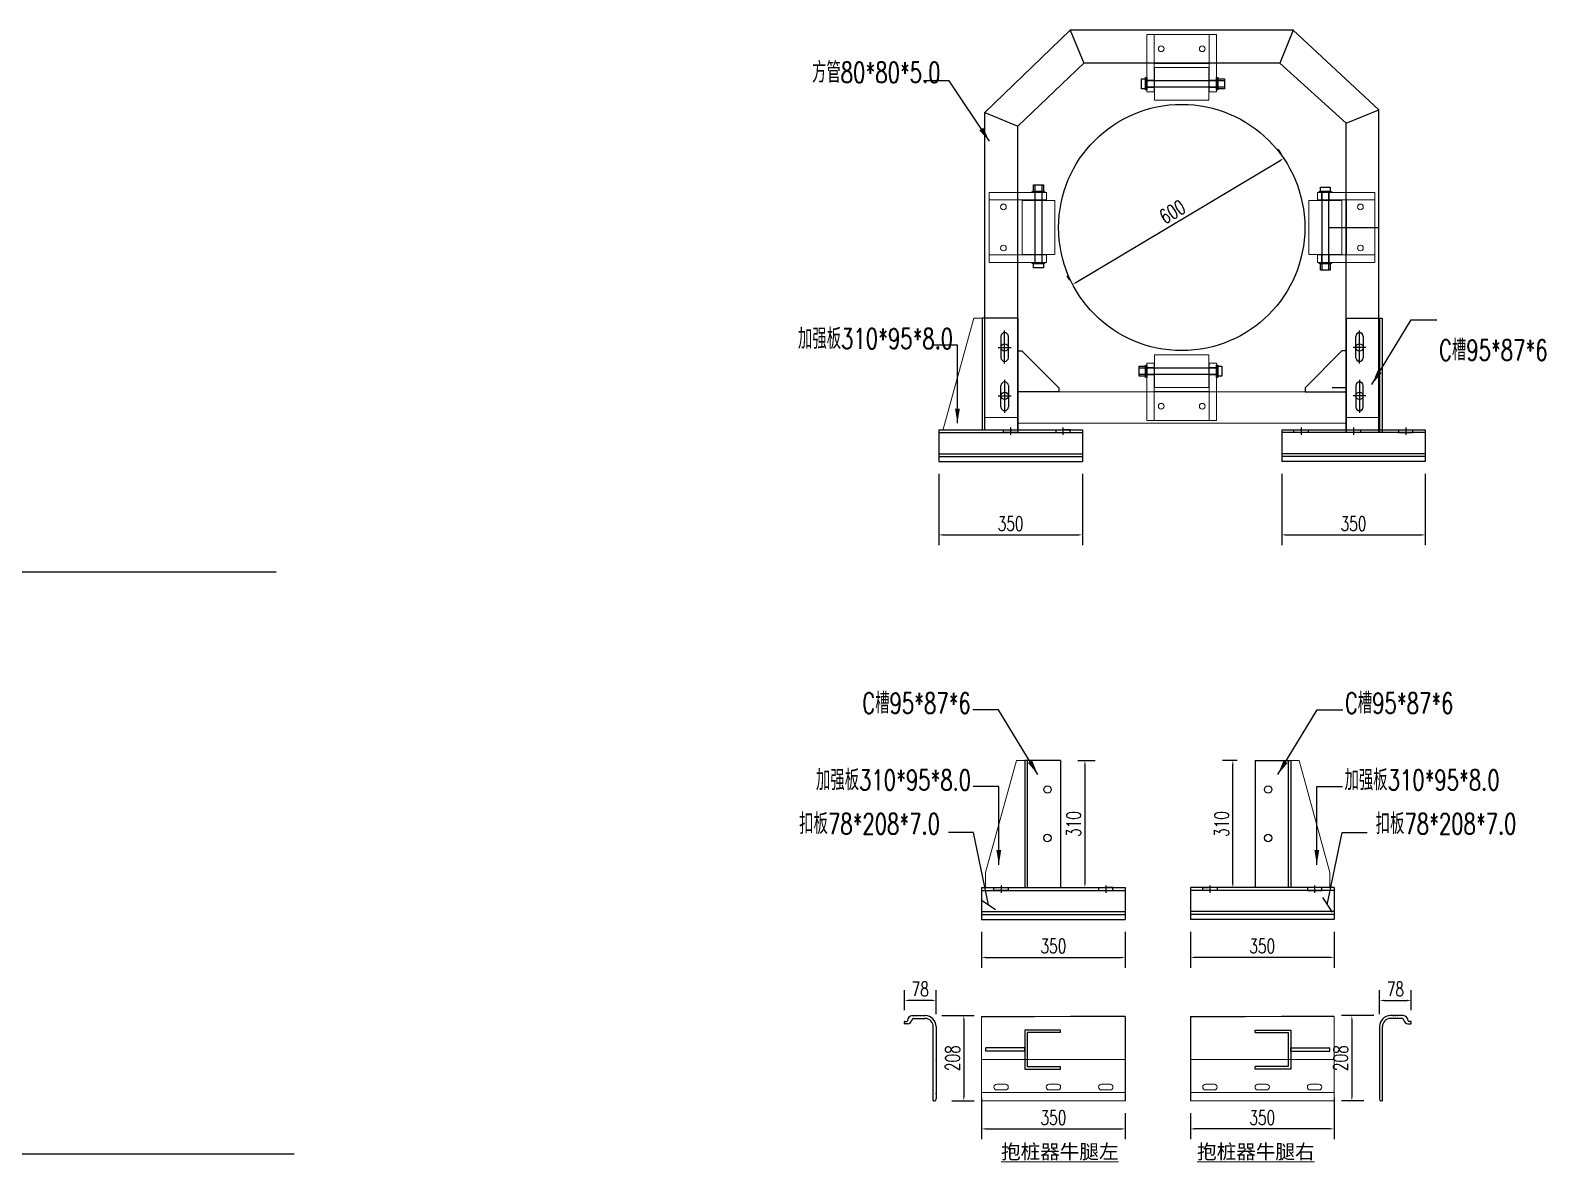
# Model space of a CAD drawing. Header units: millimetres. Extents: x -1612139 to -1300424, y 1145038 to 1536160.
# Drawn here: x -1479549 to -1475856, y 1194884 to 1197641 of the extents above; entities that cross this region are included whole.
import ezdxf

# ---------------------------------------------------------------- set-up
doc = ezdxf.new("R2010")
doc.units = ezdxf.units.MM
doc.header["$LTSCALE"] = 1000
for name, pattern in [('( Border )', [21, 6, -3, 6, -3, 0, -3]), ('CENTER2', [28.575, 19.05, -3.175, 3.175, -3.175]), ('DASHED', [0.75, 0.5, -0.25]), ('DASHED2', [9.525, 6.35, -3.175])]:
    doc.linetypes.add(name, pattern=pattern)
doc.layers.get('0').update_dxf_attribs({"linetype": 'CONTINUOUS'})
doc.layers.get('DEFPOINTS').update_dxf_attribs({"linetype": 'CONTINUOUS'})
doc.layers.add('Block', color=1, linetype='CONTINUOUS', lineweight=50)
doc.layers.add('铝主梁170x129x4', color=210, linetype='CONTINUOUS', lineweight=25)
for name, color, linetype in [('DIM_LEAD', 3, 'CONTINUOUS'), ('PUB_DIM', 3, 'CONTINUOUS'), ('W-WOOD_FLOOR木地板', 30, 'CONTINUOUS'), ('图层4', 4, 'CONTINUOUS'), ('图层5', 6, 'CONTINUOUS'), ('尺寸', 6, 'CONTINUOUS'), ('滚轮', 5, 'CONTINUOUS'), ('码头标注', 3, 'CONTINUOUS'), ('粗实线', 3, 'CONTINUOUS'), ('结构', 1, 'CONTINUOUS')]:
    doc.layers.add(name, color=color, linetype=linetype)
doc.styles.add('AIRAL', font='arial.ttf')
doc.styles.add('M', font='arial.ttf')
doc.styles.get("Standard").update_dxf_attribs({"font": 'simplex.shx', "width": 0.7, "bigfont": 'hztxt.shx'})
doc.styles.add('STANDARD_T3', font='simplex.shx', dxfattribs={"width": 0.7, "bigfont": 'gbcbig.shx'})
doc.styles.add('宋体', font='')
doc.styles.get('宋体').set_extended_font_data('NSimSun')
doc.dimstyles.new('03', dxfattribs={"dimscale": 30, "dimtxt": 2.5, "dimasz": 1.2, "dimexe": 1, "dimexo": 1.5, "dimgap": 0.5, "dimtad": 1, "dimdec": 0, "dimzin": 1, "dimdsep": 46, "dimtxsty": 'AIRAL', "dimcen": 1.5, "dimclrd": 256, "dimclre": 256, "dimclrt": 7, "dimadec": 0, "dimazin": 0, "dimtfac": 1, "dimtdec": 0, "dimtix": 1, "dimtmove": 0, "dimatfit": 0, "dimfxl": 1.25, "dimfxlon": 1, "dimlwd": -1, "dimlwe": -1, "dimarcsym": 0})
doc.dimstyles.new('30', dxfattribs={"dimscale": 30, "dimtxt": 1.5, "dimasz": 0.5, "dimexe": 0.625, "dimexo": 6, "dimgap": 3.75, "dimtad": 2, "dimdec": 0, "dimdsep": 46, "dimtxsty": 'M', "dimblk": 'OBLIQUE', "dimcen": 1, "dimclrd": 7, "dimclre": 256, "dimclrt": 256, "dimadec": 0, "dimazin": 0, "dimtfac": 1, "dimtdec": 0, "dimtmove": 2, "dimatfit": 3, "dimldrblk": 'OBLIQUE', "dimfxl": 15, "dimtolj": 1, "dimtzin": 0, "dimarcsym": 0})
doc.dimstyles.new('W&&10', dxfattribs={"dimtxt": 35, "dimasz": 10, "dimexe": 25, "dimexo": 30, "dimgap": 10, "dimtad": 1, "dimdec": 0, "dimzin": 0, "dimdsep": 46, "dimtxsty": 'STANDARD_T3', "dimcen": 0.09, "dimclrd": 1, "dimclre": 1, "dimclrt": 7, "dimazin": 2, "dimtfac": 1, "dimtdec": 0, "dimtix": 1, "dimtmove": 2, "dimatfit": 3, "dimfxl": 100, "dimtolj": 1, "dimtzin": 0, "dimarcsym": 0})

# ---------------------------------------------------------------- blocks, each defined once
blk = doc.blocks.new('*D96')
at = {"layer": 'DEFPOINTS', "color": 0, "transparency": 16777216}
for p in [(-1477230.9, 1195474.5), (-1476881, 1195474.5), (-1476881, 1195382)]:
    blk.add_point(p, dxfattribs=at)
at = {"layer": 'PUB_DIM', "color": 1, "lineweight": -2, "transparency": 16777216}
for p, q in [((-1477230.9, 1195444.5), (-1477230.9, 1195357)), ((-1476881, 1195444.5), (-1476881, 1195357)), ((-1477220.9, 1195382), (-1476891, 1195382))]:
    blk.add_line(p, q, dxfattribs=at)
at = {"layer": 'PUB_DIM', "color": 1, "transparency": 16777216}
for points in [[(-1477220.9, 1195383.7), (-1477220.9, 1195380.4), (-1477230.9, 1195382)], [(-1476891, 1195383.7), (-1476891, 1195380.4), (-1476881, 1195382)]]:
    blk.add_solid(points, dxfattribs=at)
at = {"layer": 'PUB_DIM', "color": 7, "transparency": 16777216, "insert": (-1477055.9, 1195409.5), "char_height": 35, "attachment_point": 5, "style": 'STANDARD_T3'}
blk.add_mtext('\\A1;350', dxfattribs=at)
blk = doc.blocks.new('_Oblique')
at = {"color": 0, "linetype": 'ByBlock', "lineweight": -2}
blk.add_line((-0.5, -0.5), (0.5, 0.5), dxfattribs=at)
blk = doc.blocks.new('*D97')
at = {"layer": 'DEFPOINTS', "color": 0, "transparency": 16777216}
for p in [(-1477230.9, 1195070.1), (-1476881, 1195032.6), (-1476881, 1194964.2)]:
    blk.add_point(p, dxfattribs=at)
at = {"layer": 'PUB_DIM', "color": 1, "lineweight": -2, "transparency": 16777216}
for p, q in [((-1477230.9, 1195040.1), (-1477230.9, 1194939.2)), ((-1476881, 1195002.6), (-1476881, 1194939.2)), ((-1477220.9, 1194964.2), (-1476891, 1194964.2))]:
    blk.add_line(p, q, dxfattribs=at)
at = {"layer": 'PUB_DIM', "color": 1, "transparency": 16777216}
for points in [[(-1477220.9, 1194965.9), (-1477220.9, 1194962.5), (-1477230.9, 1194964.2)], [(-1476891, 1194965.9), (-1476891, 1194962.5), (-1476881, 1194964.2)]]:
    blk.add_solid(points, dxfattribs=at)
at = {"layer": 'PUB_DIM', "color": 7, "transparency": 16777216, "insert": (-1477055.9, 1194991.7), "char_height": 35, "attachment_point": 5, "style": 'STANDARD_T3'}
blk.add_mtext('\\A1;350', dxfattribs=at)
blk = doc.blocks.new('*D98')
at = {"layer": 'DEFPOINTS', "color": 0, "transparency": 16777216}
for p in [(-1477418.9, 1195277.2), (-1477418.9, 1195223.1), (-1477341.9, 1195213.6)]:
    blk.add_point(p, dxfattribs=at)
at = {"layer": 'PUB_DIM', "color": 1, "lineweight": -2, "transparency": 16777216}
for p, q in [((-1477418.9, 1195253.1), (-1477418.9, 1195302.2)), ((-1477341.9, 1195243.6), (-1477341.9, 1195302.2)), ((-1477351.9, 1195277.2), (-1477408.9, 1195277.2))]:
    blk.add_line(p, q, dxfattribs=at)
at = {"layer": 'PUB_DIM', "color": 1, "transparency": 16777216}
for points in [[(-1477408.9, 1195278.9), (-1477408.9, 1195275.6), (-1477418.9, 1195277.2)], [(-1477351.9, 1195278.9), (-1477351.9, 1195275.6), (-1477341.9, 1195277.2)]]:
    blk.add_solid(points, dxfattribs=at)
at = {"layer": 'PUB_DIM', "color": 7, "transparency": 16777216, "insert": (-1477380.4, 1195304.7), "char_height": 35, "attachment_point": 5, "style": 'STANDARD_T3'}
blk.add_mtext('\\A1;78', dxfattribs=at)
blk = doc.blocks.new('*D99')
at = {"layer": 'DEFPOINTS', "color": 0, "transparency": 16777216}
for p in [(-1477357.5, 1195240.5), (-1477333.2, 1195032.5), (-1477274.3, 1195032.5)]:
    blk.add_point(p, dxfattribs=at)
at = {"layer": 'PUB_DIM', "color": 1, "lineweight": -2, "transparency": 16777216}
for p, q in [((-1477327.5, 1195240.5), (-1477249.3, 1195240.5)), ((-1477274.3, 1195230.5), (-1477274.3, 1195042.5)), ((-1477303.2, 1195032.5), (-1477249.3, 1195032.5))]:
    blk.add_line(p, q, dxfattribs=at)
at = {"layer": 'PUB_DIM', "color": 1, "transparency": 16777216}
for points in [[(-1477275.9, 1195230.5), (-1477272.6, 1195230.5), (-1477274.3, 1195240.5)], [(-1477275.9, 1195042.5), (-1477272.6, 1195042.5), (-1477274.3, 1195032.5)]]:
    blk.add_solid(points, dxfattribs=at)
at = {"layer": 'PUB_DIM', "color": 7, "transparency": 16777216, "insert": (-1477301.8, 1195136.5), "char_height": 35, "attachment_point": 5, "rotation": 90, "style": 'STANDARD_T3'}
blk.add_mtext('\\A1;208', dxfattribs=at)
blk = doc.blocks.new('0147')
for p, q in [((651010.9, -257658), (650915.9, -257658)), ((650915.9, -257666), (650915.9, -257658)), ((651010.9, -257666), (650915.9, -257666)), ((651010.9, -257666), (651010.9, -257658))]:
    blk.add_line(p, q)
blk = doc.blocks.new('048')
at = {"color": 4}
for p, q in [((651097.9, -257614.5), (651010.9, -257614.5)), ((651010.9, -257614.5), (651010.9, -257709.5)), ((651097.9, -257620.5), (651097.9, -257614.5)), ((651097.9, -257620.5), (651016.9, -257620.5)), ((651016.9, -257620.5), (651016.9, -257703.5)), ((651010.9, -257709.5), (651097.9, -257709.5)), ((651016.9, -257703.5), (651097.9, -257703.5)), ((651097.9, -257709.5), (651097.9, -257703.5))]:
    blk.add_line(p, q, dxfattribs=at)
blk = doc.blocks.new('*D100')
at = {"layer": 'DEFPOINTS', "color": 0, "transparency": 16777216}
for p in [(-1476721.9, 1195474.5), (-1476372, 1195474.5), (-1476721.9, 1195382)]:
    blk.add_point(p, dxfattribs=at)
at = {"layer": 'PUB_DIM', "color": 1, "lineweight": -2, "transparency": 16777216}
for p, q in [((-1476721.9, 1195444.5), (-1476721.9, 1195357)), ((-1476372, 1195444.5), (-1476372, 1195357)), ((-1476382, 1195382), (-1476711.9, 1195382))]:
    blk.add_line(p, q, dxfattribs=at)
at = {"layer": 'PUB_DIM', "color": 1, "transparency": 16777216}
for points in [[(-1476711.9, 1195383.7), (-1476711.9, 1195380.4), (-1476721.9, 1195382)], [(-1476382, 1195383.7), (-1476382, 1195380.4), (-1476372, 1195382)]]:
    blk.add_solid(points, dxfattribs=at)
at = {"layer": 'PUB_DIM', "color": 7, "transparency": 16777216, "insert": (-1476547, 1195409.5), "char_height": 35, "attachment_point": 5, "style": 'STANDARD_T3'}
blk.add_mtext('\\A1;350', dxfattribs=at)
blk = doc.blocks.new('*D101')
at = {"layer": 'DEFPOINTS', "color": 0, "transparency": 16777216}
for p in [(-1476372, 1195070.1), (-1476721.9, 1195032.6), (-1476721.9, 1194964.2)]:
    blk.add_point(p, dxfattribs=at)
at = {"layer": 'PUB_DIM', "color": 1, "lineweight": -2, "transparency": 16777216}
for p, q in [((-1476372, 1195040.1), (-1476372, 1194939.2)), ((-1476721.9, 1195002.6), (-1476721.9, 1194939.2)), ((-1476382, 1194964.2), (-1476711.9, 1194964.2))]:
    blk.add_line(p, q, dxfattribs=at)
at = {"layer": 'PUB_DIM', "color": 1, "transparency": 16777216}
for points in [[(-1476711.9, 1194965.9), (-1476711.9, 1194962.5), (-1476721.9, 1194964.2)], [(-1476382, 1194965.9), (-1476382, 1194962.5), (-1476372, 1194964.2)]]:
    blk.add_solid(points, dxfattribs=at)
at = {"layer": 'PUB_DIM', "color": 7, "transparency": 16777216, "insert": (-1476547, 1194991.7), "char_height": 35, "attachment_point": 5, "style": 'STANDARD_T3'}
blk.add_mtext('\\A1;350', dxfattribs=at)
blk = doc.blocks.new('*D102')
at = {"layer": 'DEFPOINTS', "color": 0, "transparency": 16777216}
for p in [(-1476184, 1195277.2), (-1476184, 1195223.1), (-1476261, 1195213.6)]:
    blk.add_point(p, dxfattribs=at)
at = {"layer": 'PUB_DIM', "color": 1, "lineweight": -2, "transparency": 16777216}
for p, q in [((-1476261, 1195243.6), (-1476261, 1195302.2)), ((-1476184, 1195253.1), (-1476184, 1195302.2)), ((-1476251, 1195277.2), (-1476194, 1195277.2))]:
    blk.add_line(p, q, dxfattribs=at)
at = {"layer": 'PUB_DIM', "color": 1, "transparency": 16777216}
for points in [[(-1476251, 1195278.9), (-1476251, 1195275.6), (-1476261, 1195277.2)], [(-1476194, 1195278.9), (-1476194, 1195275.6), (-1476184, 1195277.2)]]:
    blk.add_solid(points, dxfattribs=at)
at = {"layer": 'PUB_DIM', "color": 7, "transparency": 16777216, "insert": (-1476222.5, 1195304.7), "char_height": 35, "attachment_point": 5, "style": 'STANDARD_T3'}
blk.add_mtext('\\A1;78', dxfattribs=at)
blk = doc.blocks.new('*D103')
at = {"layer": 'DEFPOINTS', "color": 0, "transparency": 16777216}
for p in [(-1476245.4, 1195240.5), (-1476328.6, 1195032.5), (-1476269.7, 1195032.5)]:
    blk.add_point(p, dxfattribs=at)
at = {"layer": 'PUB_DIM', "color": 1, "lineweight": -2, "transparency": 16777216}
for p, q in [((-1476275.4, 1195240.5), (-1476353.6, 1195240.5)), ((-1476328.6, 1195230.5), (-1476328.6, 1195042.5)), ((-1476299.7, 1195032.5), (-1476353.6, 1195032.5))]:
    blk.add_line(p, q, dxfattribs=at)
at = {"layer": 'PUB_DIM', "color": 1, "transparency": 16777216}
for points in [[(-1476330.3, 1195230.5), (-1476327, 1195230.5), (-1476328.6, 1195240.5)], [(-1476330.3, 1195042.5), (-1476327, 1195042.5), (-1476328.6, 1195032.5)]]:
    blk.add_solid(points, dxfattribs=at)
at = {"layer": 'PUB_DIM', "color": 7, "transparency": 16777216, "insert": (-1476356.1, 1195136.5), "char_height": 35, "attachment_point": 5, "rotation": 90, "style": 'STANDARD_T3'}
blk.add_mtext('\\A1;208', dxfattribs=at)
blk = doc.blocks.new('*D112')
at = {"layer": 'DEFPOINTS', "color": 0, "transparency": 16777216}
for p in [(-1477026, 1195862), (-1477026, 1195552), (-1476979.1, 1195552)]:
    blk.add_point(p, dxfattribs=at)
at = {"layer": 'PUB_DIM', "color": 1, "lineweight": -2, "transparency": 16777216}
for p, q in [((-1476996, 1195862), (-1476954.1, 1195862)), ((-1476979.1, 1195852), (-1476979.1, 1195562)), ((-1476996, 1195552), (-1476954.1, 1195552))]:
    blk.add_line(p, q, dxfattribs=at)
at = {"layer": 'PUB_DIM', "color": 1, "transparency": 16777216}
for points in [[(-1476980.8, 1195852), (-1476977.5, 1195852), (-1476979.1, 1195862)], [(-1476980.8, 1195562), (-1476977.5, 1195562), (-1476979.1, 1195552)]]:
    blk.add_solid(points, dxfattribs=at)
at = {"layer": 'PUB_DIM', "color": 7, "transparency": 16777216, "insert": (-1477006.6, 1195707), "char_height": 35, "attachment_point": 5, "rotation": 90, "style": 'STANDARD_T3'}
blk.add_mtext('\\A1;310', dxfattribs=at)
blk = doc.blocks.new('*D113')
at = {"layer": 'DEFPOINTS', "color": 0, "transparency": 16777216}
for p in [(-1476618.7, 1195862), (-1476578.2, 1195862), (-1476578.2, 1195552)]:
    blk.add_point(p, dxfattribs=at)
at = {"layer": 'PUB_DIM', "color": 1, "lineweight": -2, "transparency": 16777216}
for p, q in [((-1476608.2, 1195862), (-1476643.7, 1195862)), ((-1476618.7, 1195562), (-1476618.7, 1195852)), ((-1476608.2, 1195552), (-1476643.7, 1195552))]:
    blk.add_line(p, q, dxfattribs=at)
at = {"layer": 'PUB_DIM', "color": 1, "transparency": 16777216}
for points in [[(-1476620.4, 1195852), (-1476617, 1195852), (-1476618.7, 1195862)], [(-1476620.4, 1195562), (-1476617, 1195562), (-1476618.7, 1195552)]]:
    blk.add_solid(points, dxfattribs=at)
at = {"layer": 'PUB_DIM', "color": 7, "transparency": 16777216, "insert": (-1476646.2, 1195707), "char_height": 35, "attachment_point": 5, "rotation": 90, "style": 'STANDARD_T3'}
blk.add_mtext('\\A1;310', dxfattribs=at)
blk = doc.blocks.new('*D268')
at = {"layer": 'DEFPOINTS', "color": 0, "transparency": 16777216}
for p in [(-1476494.5, 1197329), (-1476485.8, 1197314.4), (-1477000.8, 1197006.7)]:
    blk.add_point(p, dxfattribs=at)
at = {"layer": 'PUB_DIM', "color": 1, "lineweight": -2, "transparency": 16777216}
for p, q in [((-1477001, 1197026.4), (-1476503.1, 1197323.9)), ((-1476501.2, 1197340.2), (-1476507.3, 1197350.5)), ((-1477016.2, 1197032.5), (-1477022.4, 1197042.7))]:
    blk.add_line(p, q, dxfattribs=at)
at = {"layer": 'PUB_DIM', "color": 1, "transparency": 16777216}
for points in [[(-1476503.9, 1197325.3), (-1476502.2, 1197322.4), (-1476494.5, 1197329)], [(-1477001.8, 1197027.8), (-1477000.1, 1197025), (-1477009.5, 1197021.3)]]:
    blk.add_solid(points, dxfattribs=at)
at = {"layer": 'PUB_DIM', "color": 7, "transparency": 16777216, "insert": (-1476766.1, 1197198.7), "char_height": 35, "attachment_point": 5, "rotation": 30.8573, "style": 'STANDARD_T3'}
blk.add_mtext('\\A1;600', dxfattribs=at)
blk = doc.blocks.new('*D269')
at = {"layer": 'DEFPOINTS', "color": 0, "transparency": 16777216}
for p in [(-1477335.1, 1196590.2), (-1476985.2, 1196590.2), (-1476985.2, 1196411.5)]:
    blk.add_point(p, dxfattribs=at)
at = {"layer": 'PUB_DIM', "color": 1, "lineweight": -2, "transparency": 16777216}
for p, q in [((-1477335.1, 1196560.2), (-1477335.1, 1196386.5)), ((-1476985.2, 1196560.2), (-1476985.2, 1196386.5)), ((-1477325.1, 1196411.5), (-1476995.2, 1196411.5))]:
    blk.add_line(p, q, dxfattribs=at)
at = {"layer": 'PUB_DIM', "color": 1, "transparency": 16777216}
for points in [[(-1477325.1, 1196413.2), (-1477325.1, 1196409.8), (-1477335.1, 1196411.5)], [(-1476995.2, 1196413.2), (-1476995.2, 1196409.8), (-1476985.2, 1196411.5)]]:
    blk.add_solid(points, dxfattribs=at)
at = {"layer": 'PUB_DIM', "color": 7, "transparency": 16777216, "insert": (-1477160.2, 1196439), "char_height": 35, "attachment_point": 5, "style": 'STANDARD_T3'}
blk.add_mtext('\\A1;350', dxfattribs=at)
blk = doc.blocks.new('*D270')
at = {"layer": 'DEFPOINTS', "color": 0, "transparency": 16777216}
for p in [(-1476499.6, 1196590.2), (-1476149.7, 1196590.2), (-1476149.7, 1196411.5)]:
    blk.add_point(p, dxfattribs=at)
at = {"layer": 'PUB_DIM', "color": 1, "lineweight": -2, "transparency": 16777216}
for p, q in [((-1476499.6, 1196560.2), (-1476499.6, 1196386.5)), ((-1476149.7, 1196560.2), (-1476149.7, 1196386.5)), ((-1476489.6, 1196411.5), (-1476159.7, 1196411.5))]:
    blk.add_line(p, q, dxfattribs=at)
at = {"layer": 'PUB_DIM', "color": 1, "transparency": 16777216}
for points in [[(-1476489.6, 1196413.2), (-1476489.6, 1196409.8), (-1476499.6, 1196411.5)], [(-1476159.7, 1196413.2), (-1476159.7, 1196409.8), (-1476149.7, 1196411.5)]]:
    blk.add_solid(points, dxfattribs=at)
at = {"layer": 'PUB_DIM', "color": 7, "transparency": 16777216, "insert": (-1476324.7, 1196439), "char_height": 35, "attachment_point": 5, "style": 'STANDARD_T3'}
blk.add_mtext('\\A1;350', dxfattribs=at)

msp = doc.modelspace()

# ---------------------------------------------------------------- linework, layer by layer
for p, q in [((-1476471.4, 1197640.9), (-1477015.1, 1197640.9)), ((-1476504.5, 1197560.9), (-1476981.9, 1197560.9)), ((-1477222.7, 1196667.7), (-1477222.7, 1197440.4)), ((-1476262.7, 1196660.7), (-1476262.7, 1197447.4)), ((-1477142.7, 1196667.7), (-1477142.7, 1197407.3)), ((-1476342.2, 1196664.2), (-1476342.7, 1197414.3)), ((-1477183.7, 1196895.2), (-1477183.7, 1196843.2)), ((-1477165.7, 1196843.2), (-1477165.7, 1196895.2)), ((-1476319.1, 1196843.2), (-1476319.1, 1196895.2)), ((-1476301.1, 1196895.2), (-1476301.1, 1196843.2)), ((-1477183.7, 1196723.2), (-1477183.7, 1196775.2)), ((-1477165.7, 1196775.2), (-1477165.7, 1196723.2)), ((-1476319.1, 1196775.2), (-1476319.1, 1196723.2)), ((-1476301.1, 1196723.2), (-1476301.1, 1196775.2)), ((-1477335.1, 1196667.7), (-1476985.2, 1196667.7)), ((-1477164.2, 1196667.7), (-1477164.2, 1196667.7)), ((-1477028.6, 1196667.7), (-1477028.6, 1196667.7)), ((-1476985.2, 1196667.7), (-1476985.2, 1196590.2)), ((-1476499.6, 1196667.7), (-1476499.6, 1196590.2)), ((-1476499.6, 1196667.7), (-1476149.7, 1196667.7)), ((-1476149.7, 1196667.7), (-1476149.7, 1196590.2)), ((-1477335.1, 1196609.2), (-1476985.2, 1196609.2)), ((-1477335.1, 1196602.5), (-1476985.2, 1196602.5)), ((-1477335.1, 1196590.2), (-1476985.2, 1196590.2)), ((-1476149.7, 1196609.2), (-1476499.6, 1196609.2)), ((-1476149.7, 1196602.5), (-1476499.6, 1196602.5)), ((-1476149.7, 1196590.2), (-1476499.6, 1196590.2)), ((-1477230.9, 1195552), (-1476881, 1195552)), ((-1477230.9, 1195552), (-1477230.9, 1195474.5)), ((-1477187.5, 1195552), (-1477187.5, 1195552)), ((-1476924.4, 1195552), (-1476924.4, 1195552)), ((-1476881, 1195552), (-1476881, 1195474.5)), ((-1476721.9, 1195552), (-1476721.9, 1195474.5)), ((-1476372, 1195552), (-1476721.9, 1195552)), ((-1476678.5, 1195552), (-1476678.5, 1195552)), ((-1476415.4, 1195552), (-1476415.4, 1195552)), ((-1476372, 1195552), (-1476372, 1195474.5)), ((-1477230.9, 1195493.5), (-1476881, 1195493.5)), ((-1477230.9, 1195486.8), (-1476881, 1195486.8)), ((-1476372, 1195493.5), (-1476721.9, 1195493.5)), ((-1476372, 1195486.8), (-1476721.9, 1195486.8)), ((-1477230.9, 1195474.5), (-1476881, 1195474.5)), ((-1476372, 1195474.5), (-1476721.9, 1195474.5))]:
    msp.add_line(p, q)
at = {"lineweight": 5}
for p, q in [((-1477325.2, 1196666.2), (-1477249.7, 1196939.2)), ((-1477249.7, 1196939.2), (-1477229.7, 1196939.2)), ((-1477234.7, 1196667.7), (-1477335.1, 1196667.7)), ((-1477221, 1195589), (-1477145.5, 1195862)), ((-1477145.5, 1195862), (-1477125.5, 1195862)), ((-1476457.4, 1195862), (-1476477.4, 1195862)), ((-1476381.9, 1195589), (-1476457.4, 1195862)), ((-1477221, 1195552), (-1477221, 1195589)), ((-1476381.9, 1195552), (-1476381.9, 1195589)), ((-1477130.5, 1195552), (-1477230.9, 1195552)), ((-1476472.4, 1195552), (-1476372, 1195552))]:
    msp.add_line(p, q, dxfattribs=at)
at = {"color": 4}
for p, q in [((-1477142.7, 1196939.2), (-1477229.7, 1196939.2)), ((-1477229.7, 1196939.2), (-1477229.7, 1196667.7)), ((-1477142.7, 1196939.2), (-1477142.7, 1196667.7)), ((-1476342.1, 1196939.2), (-1476255.1, 1196939.2)), ((-1476342.1, 1196939.2), (-1476342.1, 1196660.7)), ((-1476255.1, 1196939.2), (-1476255.1, 1196660.7)), ((-1477234.7, 1196667.7), (-1477134.7, 1196667.7)), ((-1477038.5, 1195862), (-1477125.5, 1195862)), ((-1477125.5, 1195862), (-1477125.5, 1195552)), ((-1477038.5, 1195862), (-1477038.5, 1195552)), ((-1476564.4, 1195862), (-1476477.4, 1195862)), ((-1476564.4, 1195862), (-1476564.4, 1195552)), ((-1476477.4, 1195862), (-1476477.4, 1195552)), ((-1477130.5, 1195552), (-1477030.5, 1195552)), ((-1476472.4, 1195552), (-1476572.4, 1195552))]:
    msp.add_line(p, q, dxfattribs=at)
at = {"color": 3, "linetype": 'CENTER2'}
for p, q in [((-1477174.7, 1196828.7), (-1477174.7, 1196909.6)), ((-1476310.1, 1196828.7), (-1476310.1, 1196909.6)), ((-1477190.3, 1196868.2), (-1477159.2, 1196868.2)), ((-1476294.5, 1196868.2), (-1476325.7, 1196868.2)), ((-1477174.7, 1196789.6), (-1477174.7, 1196708.7)), ((-1476345.1, 1196769.8), (-1476376.3, 1196769.8)), ((-1476310.1, 1196789.6), (-1476310.1, 1196708.7)), ((-1477190.3, 1196750.2), (-1477159.2, 1196750.2)), ((-1476294.5, 1196750.2), (-1476325.7, 1196750.2))]:
    msp.add_line(p, q, dxfattribs=at)
at = {"color": 0, "lineweight": 5}
for p, q in [((-1476342.7, 1196760), (-1477142.7, 1196760)), ((-1477142.7, 1196697.3), (-1477222.7, 1196697.3)), ((-1476342.7, 1196697.3), (-1476262.7, 1196697.3)), ((-1477142.7, 1196683.6), (-1476342.7, 1196683.6)), ((-1477347.5, 1195032.5), (-1477345.7, 1195032.5)), ((-1477230.9, 1195032.6), (-1476881, 1195032.6)), ((-1476372, 1195032.6), (-1476721.9, 1195032.6)), ((-1476255.4, 1195032.5), (-1476257.2, 1195032.5)), ((-1477346.9, 1195032.3), (-1477346.9, 1195032.3)), ((-1476256, 1195032.3), (-1476256, 1195032.3))]:
    msp.add_line(p, q, dxfattribs=at)
at = {"linetype": 'DASHED'}
for p, q in [((-1477335.1, 1196660.7), (-1476985.2, 1196660.7)), ((-1476149.7, 1196660.7), (-1476499.6, 1196660.7)), ((-1477230.9, 1195545), (-1476881, 1195545)), ((-1476372, 1195545), (-1476721.9, 1195545))]:
    msp.add_line(p, q, dxfattribs=at)
at = {"color": 0, "linetype": 'DASHED2', "lineweight": -2, "ltscale": 0.5}
for p, q in [((-1477177.7, 1196660.7), (-1477177.7, 1196667.7)), ((-1477177.7, 1196667.7), (-1477142.7, 1196667.7)), ((-1477142.7, 1196660.7), (-1477177.7, 1196660.7)), ((-1477142.7, 1196667.7), (-1477142.7, 1196660.7)), ((-1477050.1, 1196667.7), (-1477050.1, 1196660.7)), ((-1477050.1, 1196660.7), (-1477015.1, 1196660.7)), ((-1477015.1, 1196667.7), (-1477029.1, 1196667.7)), ((-1477015.1, 1196660.7), (-1477015.1, 1196667.7)), ((-1476469.7, 1196660.7), (-1476469.7, 1196667.7)), ((-1476434.7, 1196660.7), (-1476469.7, 1196660.7)), ((-1476434.7, 1196667.7), (-1476434.7, 1196660.7)), ((-1476342.2, 1196660.7), (-1476342.2, 1196667.7)), ((-1476307.2, 1196660.7), (-1476342.2, 1196660.7)), ((-1476307.2, 1196667.7), (-1476307.2, 1196660.7)), ((-1476214.6, 1196667.7), (-1476214.6, 1196660.7)), ((-1476214.6, 1196660.7), (-1476179.6, 1196660.7)), ((-1476179.6, 1196660.7), (-1476179.6, 1196667.7)), ((-1477201, 1195545), (-1477201, 1195552)), ((-1477201, 1195552), (-1477187, 1195552)), ((-1477166, 1195552), (-1477166, 1195545)), ((-1476945.9, 1195552), (-1476945.9, 1195545)), ((-1476910.9, 1195552), (-1476924.9, 1195552)), ((-1476910.9, 1195545), (-1476910.9, 1195552)), ((-1476692, 1195545), (-1476692, 1195552)), ((-1476692, 1195552), (-1476678, 1195552)), ((-1476657, 1195552), (-1476657, 1195545)), ((-1476436.9, 1195552), (-1476436.9, 1195545)), ((-1476401.9, 1195552), (-1476415.9, 1195552)), ((-1476401.9, 1195545), (-1476401.9, 1195552)), ((-1477166, 1195545), (-1477201, 1195545)), ((-1476945.9, 1195545), (-1476910.9, 1195545)), ((-1476657, 1195545), (-1476692, 1195545)), ((-1476436.9, 1195545), (-1476401.9, 1195545))]:
    msp.add_line(p, q, dxfattribs=at)
at = {"color": 3, "linetype": 'CENTER2', "lineweight": -2, "ltscale": 0.5}
for p, q in [((-1477160.2, 1196673.3), (-1477160.2, 1196655.1)), ((-1477032.6, 1196673.3), (-1477032.6, 1196655.1)), ((-1476452.2, 1196673.3), (-1476452.2, 1196655.1)), ((-1476324.7, 1196673.3), (-1476324.7, 1196655.1)), ((-1476197.1, 1196673.3), (-1476197.1, 1196655.1)), ((-1477183.5, 1195557.6), (-1477183.5, 1195539.4)), ((-1476928.4, 1195557.6), (-1476928.4, 1195539.4)), ((-1476674.5, 1195557.6), (-1476674.5, 1195539.4)), ((-1476419.4, 1195557.6), (-1476419.4, 1195539.4))]:
    msp.add_line(p, q, dxfattribs=at)
at = {"color": 0, "ltscale": 0.5}
for p, q in [((-1477396.6, 1195233.5), (-1477368.4, 1195233.5)), ((-1476206.4, 1195233.5), (-1476234.6, 1195233.5))]:
    msp.add_line(p, q, dxfattribs=at)
at = {"lineweight": 9}
for p, q in [((-1477230.9, 1195238), (-1477230.9, 1195032.6)), ((-1477230.9, 1195238), (-1476900.9, 1195238)), ((-1476372, 1195238), (-1476702, 1195238)), ((-1476372, 1195238), (-1476372, 1195032.6))]:
    msp.add_line(p, q, dxfattribs=at)
at = {"color": 8, "lineweight": 9}
for p, q in [((-1477230.9, 1195133), (-1476881, 1195133)), ((-1476372, 1195133), (-1476721.9, 1195133)), ((-1477230.9, 1195053), (-1476881, 1195053)), ((-1476372, 1195053), (-1476721.9, 1195053))]:
    msp.add_line(p, q, dxfattribs=at)
for points in [[(-1476841.2, 1197522.4), (-1476831.2, 1197522.4), (-1476831.2, 1197498.4), (-1476841.2, 1197498.4)], [(-1476831.2, 1197525.6), (-1476828.2, 1197525.6), (-1476828.2, 1197495.6), (-1476831.2, 1197495.6)], [(-1476831.2, 1197518.4), (-1476639.2, 1197518.4), (-1476639.2, 1197502.4), (-1476831.2, 1197502.4)], [(-1476658.2, 1197525.6), (-1476655.2, 1197525.6), (-1476655.2, 1197495.6), (-1476658.2, 1197495.6)], [(-1476655.2, 1197522.4), (-1476639.2, 1197522.4), (-1476639.2, 1197498.4), (-1476655.2, 1197498.4)], [(-1477107.4, 1197245.5), (-1477107.4, 1197248.5), (-1477077.4, 1197248.5), (-1477077.4, 1197245.5)], [(-1477104.2, 1197248.5), (-1477104.2, 1197264.5), (-1477080.2, 1197264.5), (-1477080.2, 1197248.5)], [(-1477100.2, 1197072.5), (-1477100.2, 1197264.5), (-1477084.2, 1197264.5), (-1477084.2, 1197072.5)], [(-1476378, 1197248.5), (-1476378, 1197245.5), (-1476408, 1197245.5), (-1476408, 1197248.5)], [(-1476381.2, 1197258.5), (-1476381.2, 1197248.5), (-1476405.2, 1197248.5), (-1476405.2, 1197258.5)], [(-1476385.2, 1197248.5), (-1476385.2, 1197056.5), (-1476401.2, 1197056.5), (-1476401.2, 1197248.5)], [(-1477107.4, 1197072.5), (-1477107.4, 1197075.5), (-1477077.4, 1197075.5), (-1477077.4, 1197072.5)], [(-1477104.2, 1197062.5), (-1477104.2, 1197072.5), (-1477080.2, 1197072.5), (-1477080.2, 1197062.5)], [(-1476378, 1197075.5), (-1476378, 1197072.5), (-1476408, 1197072.5), (-1476408, 1197075.5)], [(-1476381.2, 1197072.5), (-1476381.2, 1197056.5), (-1476405.2, 1197056.5), (-1476405.2, 1197072.5)], [(-1476831.2, 1196798.5), (-1476847.2, 1196798.5), (-1476847.2, 1196822.5), (-1476831.2, 1196822.5)], [(-1476655.2, 1196802.5), (-1476847.2, 1196802.5), (-1476847.2, 1196818.5), (-1476655.2, 1196818.5)], [(-1476828.2, 1196795.3), (-1476831.2, 1196795.3), (-1476831.2, 1196825.3), (-1476828.2, 1196825.3)], [(-1476655.2, 1196795.3), (-1476658.2, 1196795.3), (-1476658.2, 1196825.3), (-1476655.2, 1196825.3)], [(-1476645.2, 1196798.5), (-1476655.2, 1196798.5), (-1476655.2, 1196822.5), (-1476645.2, 1196822.5)]]:
    msp.add_lwpolyline(points, close=True)
at = {"color": 1}
for points in [[(-1477042.7, 1196770), (-1477042.7, 1196760), (-1477142.7, 1196760), (-1477142.7, 1196860), (-1477132.7, 1196860)], [(-1476442.7, 1196770), (-1476442.7, 1196760), (-1476342.7, 1196760), (-1476342.7, 1196860), (-1476352.7, 1196860)]]:
    msp.add_lwpolyline(points, close=True, dxfattribs=at)
at = {"lineweight": 9}
for points in [[(-1477173, 1195059, 1), (-1477173, 1195073), (-1477194, 1195073, 1), (-1477194, 1195059)], [(-1477045.4, 1195059, 1), (-1477045.4, 1195073), (-1477066.4, 1195073, 1), (-1477066.4, 1195059)], [(-1476938.9, 1195059, -1), (-1476938.9, 1195073), (-1476917.9, 1195073, -1), (-1476917.9, 1195059)], [(-1476664, 1195059, 1), (-1476664, 1195073), (-1476685, 1195073, 1), (-1476685, 1195059)], [(-1476557.5, 1195059, -1), (-1476557.5, 1195073), (-1476536.5, 1195073, -1), (-1476536.5, 1195059)], [(-1476429.9, 1195059, -1), (-1476429.9, 1195073), (-1476408.9, 1195073, -1), (-1476408.9, 1195059)]]:
    msp.add_lwpolyline(points, format="xyb", close=True, dxfattribs=at)
for centre, radius in [((-1476743.2, 1197160.5), 300), ((-1477174.7, 1196868.2), 9), ((-1476310.1, 1196868.2), 9), ((-1477174.7, 1196750.2), 9), ((-1476310.1, 1196750.2), 9), ((-1477070.5, 1195791), 9), ((-1476532.4, 1195791), 9), ((-1477070.5, 1195673), 9), ((-1476532.4, 1195673), 9)]:
    msp.add_circle(centre, radius)
for centre, start, end in [((-1477174.7, 1196895.2), 0, 180), ((-1476310.1, 1196895.2), 0, 180), ((-1477174.7, 1196843.2), 180, 0), ((-1476310.1, 1196843.2), 180, 0), ((-1477174.7, 1196775.2), 0, 180), ((-1476310.1, 1196775.2), 0, 180), ((-1477174.7, 1196723.2), 180, 0), ((-1476310.1, 1196723.2), 180, 0)]:
    msp.add_arc(centre, 9, start, end)
at = {"color": 0, "ltscale": 0.5}
for centre, start, end in [((-1477396.6, 1195231.5), 90, 115.7958), ((-1476206.4, 1195231.5), 64.2042, 90)]:
    msp.add_arc(centre, 2, start, end, dxfattribs=at)
at = {"color": 0, "lineweight": 25}
for centre, radius, start, end in [((-1477346.9, 1195034.3), 2, 180, 228.6186), ((-1477347.5, 1195033.5), 1, 228.6186, 270), ((-1477345.7, 1195034.5), 2, 270, 293.5409), ((-1476257.2, 1195034.5), 2, 246.4591, 270), ((-1476255.4, 1195033.5), 1, 270, 311.3814), ((-1476256, 1195034.3), 2, 311.3814, 0)]:
    msp.add_arc(centre, radius, start, end, dxfattribs=at)
at = {"layer": 'Block', "color": 8, "linetype": 'DASHED2', "lineweight": 0}
for points in [[(-1476810.2, 1197519.4), (-1476828.2, 1197519.4), (-1476828.2, 1197501.4), (-1476810.2, 1197501.4)], [(-1476809.2, 1197502.4), (-1476677.2, 1197502.4), (-1476677.2, 1197518.4), (-1476809.2, 1197518.4)], [(-1476676.2, 1197519.4), (-1476658.2, 1197519.4), (-1476658.2, 1197501.4), (-1476676.2, 1197501.4)], [(-1477101.2, 1197227.5), (-1477101.2, 1197245.5), (-1477083.2, 1197245.5), (-1477083.2, 1197227.5)], [(-1477084.2, 1197094.5), (-1477084.2, 1197226.5), (-1477100.2, 1197226.5), (-1477100.2, 1197094.5)], [(-1476384.2, 1197227.5), (-1476384.2, 1197245.5), (-1476402.2, 1197245.5), (-1476402.2, 1197227.5)], [(-1477101.2, 1197093.5), (-1477101.2, 1197075.5), (-1477083.2, 1197075.5), (-1477083.2, 1197093.5)], [(-1476384.2, 1197093.5), (-1476384.2, 1197075.5), (-1476402.2, 1197075.5), (-1476402.2, 1197093.5)], [(-1476810.2, 1196801.5), (-1476828.2, 1196801.5), (-1476828.2, 1196819.5), (-1476810.2, 1196819.5)], [(-1476677.2, 1196818.5), (-1476809.2, 1196818.5), (-1476809.2, 1196802.5), (-1476677.2, 1196802.5)], [(-1476676.2, 1196801.5), (-1476658.2, 1196801.5), (-1476658.2, 1196819.5), (-1476676.2, 1196819.5)]]:
    msp.add_lwpolyline(points, close=True, dxfattribs=at)
at = {"layer": 'PUB_DIM'}
for p, q in [((-1484334.4, 1196321.1), (-1478949.9, 1196321.1)), ((-1484290.8, 1194903.6), (-1478906.4, 1194903.6))]:
    msp.add_line(p, q, dxfattribs=at)
at = {"layer": 'W-WOOD_FLOOR木地板', "color": 0}
for p, q in [((-1477015.1, 1197640.9), (-1477222.7, 1197440.4)), ((-1477015.1, 1197640.9), (-1476981.9, 1197560.9)), ((-1476471.4, 1197640.9), (-1476504.5, 1197560.9)), ((-1476262.7, 1197447.4), (-1476471.4, 1197640.9)), ((-1476981.9, 1197560.9), (-1477142.7, 1197407.3)), ((-1476504.5, 1197560.9), (-1476342.7, 1197414.3)), ((-1477222.7, 1197440.4), (-1477142.7, 1197407.3)), ((-1476342.7, 1197414.3), (-1476262.7, 1197447.4)), ((-1477335.1, 1196667.7), (-1477335.1, 1196590.2))]:
    msp.add_line(p, q, dxfattribs=at)
at = {"layer": 'W-WOOD_FLOOR木地板', "color": 4}
for p, q in [((-1476810.2, 1197560.9), (-1476676.2, 1197560.9)), ((-1477142.7, 1197093.5), (-1477142.7, 1197227.5)), ((-1476342.7, 1197227.5), (-1476342.7, 1197093.5)), ((-1476676.2, 1196760), (-1476810.2, 1196760))]:
    msp.add_line(p, q, dxfattribs=at)
at = {"layer": 'W-WOOD_FLOOR木地板'}
msp.add_line((-1476385.2, 1197160.5), (-1476262.7, 1197160.5), dxfattribs=at)
at = {"layer": '图层5', "color": 4, "linetype": '( Border )'}
for p, q in [((-1477223.7, 1196939.2), (-1477223.7, 1196667.7)), ((-1476261.1, 1196939.2), (-1476261.1, 1196660.7)), ((-1477119.5, 1195862), (-1477119.5, 1195552)), ((-1476483.4, 1195862), (-1476483.4, 1195552))]:
    msp.add_line(p, q, dxfattribs=at)
at = {"layer": '尺寸', "color": 0}
for p, q in [((-1477230.9, 1195238), (-1477102.9, 1195238)), ((-1476881, 1195238), (-1477013.9, 1195238)), ((-1476881, 1195238), (-1476881, 1195032.6)), ((-1476721.9, 1195238), (-1476721.9, 1195032.6)), ((-1476721.9, 1195238), (-1476589, 1195238)), ((-1476372, 1195238), (-1476500, 1195238))]:
    msp.add_line(p, q, dxfattribs=at)
at = {"layer": '滚轮', "color": 4, "lineweight": 0}
for points in [[(-1476658.2, 1197560.9), (-1476658.2, 1197560.9), (-1476658.2, 1197630.9), (-1476828.2, 1197630.9), (-1476828.2, 1197560.9), (-1476828.2, 1197560.9)], [(-1477142.7, 1197245.5), (-1477142.7, 1197245.5), (-1477212.7, 1197245.5), (-1477212.7, 1197075.5), (-1477142.7, 1197075.5), (-1477142.7, 1197075.5)], [(-1476342.7, 1197075.5), (-1476342.7, 1197075.5), (-1476272.7, 1197075.5), (-1476272.7, 1197245.5), (-1476342.7, 1197245.5), (-1476342.7, 1197245.5)], [(-1476828.2, 1196760), (-1476828.2, 1196760), (-1476828.2, 1196690), (-1476658.2, 1196690), (-1476658.2, 1196760), (-1476658.2, 1196760)]]:
    msp.add_lwpolyline(points, dxfattribs=at)
for points in [[(-1476810.2, 1197490.9), (-1476828.2, 1197490.9), (-1476828.2, 1197630.9), (-1476810.2, 1197630.9)], [(-1476676.2, 1197490.9), (-1476658.2, 1197490.9), (-1476658.2, 1197630.9), (-1476676.2, 1197630.9)], [(-1477072.7, 1197227.5), (-1477072.7, 1197245.5), (-1477212.7, 1197245.5), (-1477212.7, 1197227.5)], [(-1476412.7, 1197227.5), (-1476412.7, 1197245.5), (-1476272.7, 1197245.5), (-1476272.7, 1197227.5)], [(-1477072.7, 1197093.5), (-1477072.7, 1197075.5), (-1477212.7, 1197075.5), (-1477212.7, 1197093.5)], [(-1476412.7, 1197093.5), (-1476412.7, 1197075.5), (-1476272.7, 1197075.5), (-1476272.7, 1197093.5)], [(-1476810.2, 1196830), (-1476828.2, 1196830), (-1476828.2, 1196690), (-1476810.2, 1196690)], [(-1476676.2, 1196830), (-1476658.2, 1196830), (-1476658.2, 1196690), (-1476676.2, 1196690)]]:
    msp.add_lwpolyline(points, close=True, dxfattribs=at)
at = {"layer": '滚轮', "color": 5, "lineweight": 0}
for points in [[(-1476677.2, 1197470.4), (-1476809.2, 1197470.4), (-1476809.2, 1197550.4), (-1476677.2, 1197550.4)], [(-1477052.2, 1197226.5), (-1477052.2, 1197094.5), (-1477132.2, 1197094.5), (-1477132.2, 1197226.5)], [(-1476433.2, 1197094.5), (-1476433.2, 1197226.5), (-1476353.2, 1197226.5), (-1476353.2, 1197094.5)], [(-1476809.2, 1196850.5), (-1476677.2, 1196850.5), (-1476677.2, 1196770.5), (-1476809.2, 1196770.5)]]:
    msp.add_lwpolyline(points, close=True, dxfattribs=at)
at = {"layer": '滚轮', "color": 4, "lineweight": 0}
for centre in [(-1476793.2, 1197595.9), (-1476693.2, 1197595.9), (-1477177.7, 1197210.5), (-1476307.7, 1197210.5), (-1477177.7, 1197110.5), (-1476307.7, 1197110.5), (-1476793.2, 1196725), (-1476693.2, 1196725)]:
    msp.add_circle(centre, 7, dxfattribs=at)
at = {"layer": '粗实线', "color": 0, "linetype": 'ByBlock', "ltscale": 0.5}
for p, q in [((-1477418.9, 1195221.1), (-1477418.9, 1195225.1)), ((-1477417.9, 1195226.1), (-1477413.7, 1195226.1)), ((-1477411.1, 1195220.1), (-1477417.9, 1195220.1)), ((-1476191.8, 1195220.1), (-1476185, 1195220.1)), ((-1476185, 1195226.1), (-1476189.2, 1195226.1)), ((-1476184, 1195221.1), (-1476184, 1195225.1)), ((-1477341.9, 1195213.6), (-1477341.9, 1195131.1)), ((-1476261, 1195213.6), (-1476261, 1195131.1)), ((-1477341.9, 1195130), (-1477341.9, 1195051.1)), ((-1476261, 1195130), (-1476261, 1195051.1)), ((-1477341.9, 1195050), (-1477341.9, 1195037.3)), ((-1476261, 1195050), (-1476261, 1195037.3))]:
    msp.add_line(p, q, dxfattribs=at)
for centre, radius, start, end in [((-1477417.9, 1195225.1), 1, 90, 180), ((-1477417.9, 1195221.1), 1, 180, 270), ((-1477413.7, 1195228.1), 2, 270, 353.1225), ((-1477397.1, 1195226), 14.8, 100.4955, 172.804), ((-1477413, 1195232.8), 12.9, 278.4305, 348.4844), ((-1477398.4, 1195230.1), 2, 142.3673, 174.9588), ((-1477394.3, 1195227), 7.1, 115.7958, 142.3673), ((-1477368.9, 1195213.5), 20, 0, 88.4812), ((-1477368.9, 1195213.6), 27, 0, 88.4812), ((-1476234, 1195213.6), 27, 91.5188, 180), ((-1476234, 1195213.5), 20, 91.5188, 180), ((-1476208.6, 1195227), 7.1, 37.6327, 64.2042), ((-1476205.8, 1195226), 14.8, 7.196, 79.5045), ((-1476204.5, 1195230.1), 2, 5.0412, 37.6327), ((-1476189.9, 1195232.8), 12.9, 191.5156, 261.5695), ((-1476189.2, 1195228.1), 2, 186.8775, 270), ((-1476185, 1195225.1), 1, 0, 90), ((-1476185, 1195221.1), 1, 270, 0)]:
    msp.add_arc(centre, radius, start, end, dxfattribs=at)
at = {"layer": '结构', "color": 0, "linetype": 'ByBlock', "lineweight": 0, "ltscale": 0.5}
for points in [[(-1477388.8, 1195240.5, -0.198912), (-1477388.6, 1195240.5), (-1477388.3, 1195240, 0.414214), (-1477388.1, 1195240), (-1477387.8, 1195240.5, -0.198912), (-1477387.6, 1195240.5)], [(-1477386.8, 1195240.5, -0.198912), (-1477386.6, 1195240.5), (-1477386.3, 1195240, 0.414214), (-1477386.1, 1195240), (-1477385.8, 1195240.5, -0.198912), (-1477385.6, 1195240.5)], [(-1477384.8, 1195240.5, -0.198912), (-1477384.6, 1195240.5), (-1477384.3, 1195240, 0.414214), (-1477384.1, 1195240), (-1477383.8, 1195240.5, -0.198912), (-1477383.6, 1195240.5)], [(-1477382.8, 1195240.5, -0.198912), (-1477382.6, 1195240.5), (-1477382.3, 1195240, 0.414214), (-1477382.1, 1195240), (-1477381.8, 1195240.5, -0.198912), (-1477381.6, 1195240.5)], [(-1477380.8, 1195240.5, -0.198912), (-1477380.6, 1195240.5), (-1477380.3, 1195240, 0.414214), (-1477380.1, 1195240), (-1477379.8, 1195240.5, -0.198912), (-1477379.6, 1195240.5)], [(-1477378.8, 1195240.5, -0.198912), (-1477378.6, 1195240.5), (-1477378.3, 1195240, 0.414214), (-1477378.1, 1195240), (-1477377.8, 1195240.5, -0.198912), (-1477377.6, 1195240.5)], [(-1477376.8, 1195240.5, -0.198912), (-1477376.6, 1195240.5), (-1477376.3, 1195240, 0.414214), (-1477376.1, 1195240), (-1477375.8, 1195240.5, -0.198912), (-1477375.6, 1195240.5)], [(-1477374.8, 1195240.5, -0.198912), (-1477374.6, 1195240.5), (-1477374.3, 1195240, 0.414214), (-1477374.1, 1195240), (-1477373.8, 1195240.5, -0.198912), (-1477373.6, 1195240.5)], [(-1476228.1, 1195240.5, 0.198912), (-1476228.3, 1195240.5), (-1476228.6, 1195240, -0.414214), (-1476228.9, 1195240), (-1476229.2, 1195240.5, 0.198912), (-1476229.3, 1195240.5)], [(-1476226.1, 1195240.5, 0.198912), (-1476226.3, 1195240.5), (-1476226.6, 1195240, -0.414214), (-1476226.9, 1195240), (-1476227.2, 1195240.5, 0.198912), (-1476227.3, 1195240.5)], [(-1476224.1, 1195240.5, 0.198912), (-1476224.3, 1195240.5), (-1476224.6, 1195240, -0.414214), (-1476224.9, 1195240), (-1476225.2, 1195240.5, 0.198912), (-1476225.3, 1195240.5)], [(-1476222.1, 1195240.5, 0.198912), (-1476222.3, 1195240.5), (-1476222.6, 1195240, -0.414214), (-1476222.9, 1195240), (-1476223.2, 1195240.5, 0.198912), (-1476223.3, 1195240.5)], [(-1476220.1, 1195240.5, 0.198912), (-1476220.3, 1195240.5), (-1476220.6, 1195240, -0.414214), (-1476220.9, 1195240), (-1476221.2, 1195240.5, 0.198912), (-1476221.3, 1195240.5)], [(-1476218.1, 1195240.5, 0.198912), (-1476218.3, 1195240.5), (-1476218.6, 1195240, -0.414214), (-1476218.9, 1195240), (-1476219.2, 1195240.5, 0.198912), (-1476219.3, 1195240.5)], [(-1476216.1, 1195240.5, 0.198912), (-1476216.3, 1195240.5), (-1476216.6, 1195240, -0.414214), (-1476216.9, 1195240), (-1476217.2, 1195240.5, 0.198912), (-1476217.3, 1195240.5)], [(-1476214.1, 1195240.5, 0.198912), (-1476214.3, 1195240.5), (-1476214.6, 1195240, -0.414214), (-1476214.9, 1195240), (-1476215.2, 1195240.5, 0.198912), (-1476215.3, 1195240.5)]]:
    msp.add_lwpolyline(points, format="xyb", dxfattribs=at)
at = {"layer": '铝主梁170x129x4', "color": 0, "lineweight": 25}
for p, q in [((-1477399.8, 1195240.5), (-1477388.8, 1195240.5)), ((-1477387.6, 1195240.5), (-1477386.8, 1195240.5)), ((-1477385.6, 1195240.5), (-1477384.8, 1195240.5)), ((-1477383.6, 1195240.5), (-1477382.8, 1195240.5)), ((-1477381.6, 1195240.5), (-1477380.8, 1195240.5)), ((-1477379.6, 1195240.5), (-1477378.8, 1195240.5)), ((-1477377.6, 1195240.5), (-1477376.8, 1195240.5)), ((-1477375.6, 1195240.5), (-1477374.8, 1195240.5)), ((-1477373.6, 1195240.5), (-1477368.2, 1195240.5)), ((-1476229.3, 1195240.5), (-1476234.7, 1195240.5)), ((-1476227.3, 1195240.5), (-1476228.1, 1195240.5)), ((-1476225.3, 1195240.5), (-1476226.1, 1195240.5)), ((-1476223.3, 1195240.5), (-1476224.1, 1195240.5)), ((-1476221.3, 1195240.5), (-1476222.1, 1195240.5)), ((-1476219.3, 1195240.5), (-1476220.1, 1195240.5)), ((-1476217.3, 1195240.5), (-1476218.1, 1195240.5)), ((-1476215.3, 1195240.5), (-1476216.1, 1195240.5)), ((-1476203.1, 1195240.5), (-1476214.1, 1195240.5)), ((-1477348.9, 1195066.6), (-1477348.9, 1195213.5)), ((-1476254, 1195066.6), (-1476254, 1195213.5)), ((-1477342.2, 1195130.7), (-1477341.9, 1195131)), ((-1477341.9, 1195130.1), (-1477342.2, 1195130.4)), ((-1476260.7, 1195130.7), (-1476261, 1195131)), ((-1476261, 1195130.1), (-1476260.7, 1195130.4)), ((-1477348.9, 1195034.3), (-1477348.9, 1195065.5)), ((-1477348.5, 1195066.2), (-1477348.8, 1195066.5)), ((-1477348.8, 1195065.6), (-1477348.5, 1195065.9)), ((-1477342.2, 1195050.7), (-1477341.9, 1195051)), ((-1477341.9, 1195050.1), (-1477342.2, 1195050.4)), ((-1476260.7, 1195050.7), (-1476261, 1195051)), ((-1476261, 1195050.1), (-1476260.7, 1195050.4)), ((-1476254.4, 1195066.2), (-1476254.1, 1195066.5)), ((-1476254.1, 1195065.6), (-1476254.4, 1195065.9)), ((-1476254, 1195034.3), (-1476254, 1195065.5))]:
    msp.add_line(p, q, dxfattribs=at)
for centre, radius, start, end in [((-1477342.1, 1195130.5), 0.2, 135, 225), ((-1477342.1, 1195131.1), 0.2, 315, 0), ((-1477342.1, 1195130), 0.2, 0, 45), ((-1476260.8, 1195131.1), 0.2, 180, 225), ((-1476260.8, 1195130), 0.2, 135, 180), ((-1476260.8, 1195130.5), 0.2, 315, 45), ((-1477348.7, 1195066.6), 0.2, 180, 225), ((-1477348.7, 1195065.5), 0.2, 135, 180), ((-1477348.7, 1195066), 0.2, 315, 45), ((-1477346.9, 1195037.3), 5, 293.5409, 0), ((-1477342.1, 1195050.5), 0.2, 135, 225), ((-1477342.1, 1195051.1), 0.2, 315, 0), ((-1477342.1, 1195050), 0.2, 0, 45), ((-1476260.8, 1195051.1), 0.2, 180, 225), ((-1476260.8, 1195050), 0.2, 135, 180), ((-1476256, 1195037.3), 5, 180, 246.4591), ((-1476260.8, 1195050.5), 0.2, 315, 45), ((-1476254.2, 1195066), 0.2, 135, 225), ((-1476254.2, 1195066.6), 0.2, 315, 0), ((-1476254.2, 1195065.5), 0.2, 0, 45)]:
    msp.add_arc(centre, radius, start, end, dxfattribs=at)

# ---------------------------------------------------------------- block references
for name in ['048', '0147']:
    msp.add_blockref(name, (-2128136.4, 1452819.5))
at = {"xscale": -1}
for name in ['048', '0147']:
    msp.add_blockref(name, (-825466.5, 1452819.5), dxfattribs=at)

# ---------------------------------------------------------------- texts
at = {"color": 4, "char_height": 50, "width": 3926.989}
for s, insert, attachment_point in [('{\\C256;方管80*80*5.0}', (-1477331.1, 1197563.4), 3), ('{\\C256;加强板310*95*8.0}', (-1477300.3, 1196914.7), 3), ('{\\C256;C槽95*87*6}', (-1476116.2, 1196886.8), 1), ('{\\C256;C槽95*87*6}', (-1477257.3, 1196026.4), 3), ('{\\C256;C槽95*87*6}', (-1476345.6, 1196026.4), 1), ('{\\C256;加强板310*95*8.0}', (-1477256.5, 1195839.2), 3), ('{\\C256;加强板310*95*8.0}', (-1476346.5, 1195839.2), 1), ('{\\C256;扣板78*208*7.0}', (-1477332.4, 1195732.6), 3), ('{\\C256;扣板78*208*7.0}', (-1476270.5, 1195732.6), 1)]:
    msp.add_mtext(s, dxfattribs=dict(at, insert=insert, attachment_point=attachment_point))
at = {"layer": '图层4', "color": 0, "lineweight": 9, "char_height": 35, "width": 1051.96, "style": '宋体'}
for s, insert, attachment_point in [('{\\L抱桩器牛腿左}', (-1476897.1, 1194887.4), 9), ('{\\L抱桩器牛腿右}', (-1476705.8, 1194887.4), 7)]:
    msp.add_mtext(s, dxfattribs=dict(at, insert=insert, attachment_point=attachment_point))

# ---------------------------------------------------------------- dimensions: what is measured, and where the dimension line sits
at = {"layer": 'PUB_DIM'}
dim = msp.add_aligned_dim(p1=(-1477000.8, 1197006.7), p2=(-1476485.8, 1197314.4), distance=17, dimstyle='W&&10', dxfattribs=at)
dim.commit()
dim.dimension.update_dxf_attribs({"geometry": '*D268', "text_midpoint": (-1476766.1, 1197198.7)})
for base, p1, p2, picture, middle in [((-1476985.2, 1196411.5), (-1477335.1, 1196590.2), (-1476985.2, 1196590.2), '*D269', (-1477160.2, 1196439)), ((-1476149.7, 1196411.5), (-1476499.6, 1196590.2), (-1476149.7, 1196590.2), '*D270', (-1476324.7, 1196439)), ((-1476881, 1195382), (-1477230.9, 1195474.5), (-1476881, 1195474.5), '*D96', (-1477055.9, 1195409.5)), ((-1476881, 1194964.2), (-1477230.9, 1195070.1), (-1476881, 1195032.6), '*D97', (-1477055.9, 1194991.7))]:
    dim = msp.add_linear_dim(base=base, p1=p1, p2=p2, dimstyle='W&&10', dxfattribs=at)
    dim.commit()
    dim.dimension.update_dxf_attribs({"geometry": picture, "text_midpoint": middle})
for base, p1, p2, angle, picture, middle in [((-1476979.1, 1195552), (-1477026, 1195862), (-1477026, 1195552), 90, '*D112', (-1477006.6, 1195707)), ((-1476618.7, 1195862), (-1476578.2, 1195552), (-1476578.2, 1195862), 90, '*D113', (-1476646.2, 1195707)), ((-1476721.9, 1195382), (-1476372, 1195474.5), (-1476721.9, 1195474.5), 180, '*D100', (-1476547, 1195409.5)), ((-1477274.3, 1195032.5), (-1477357.5, 1195240.5), (-1477333.2, 1195032.5), 90, '*D99', (-1477301.8, 1195136.5)), ((-1476328.6, 1195032.5), (-1476245.4, 1195240.5), (-1476269.7, 1195032.5), 90, '*D103', (-1476356.1, 1195136.5)), ((-1476721.9, 1194964.2), (-1476372, 1195070.1), (-1476721.9, 1195032.6), 180, '*D101', (-1476547, 1194991.7))]:
    dim = msp.add_linear_dim(base=base, p1=p1, p2=p2, angle=angle, dimstyle='W&&10', dxfattribs=at)
    dim.commit()
    dim.dimension.update_dxf_attribs({"geometry": picture, "text_midpoint": middle})
dim = msp.add_linear_dim(base=(-1477418.9, 1195277.2), p1=(-1477341.9, 1195213.6), p2=(-1477418.9, 1195223.1), text='78', dimstyle='W&&10', dxfattribs=at)
dim.commit()
dim.dimension.update_dxf_attribs({"geometry": '*D98', "text_midpoint": (-1477380.4, 1195304.7)})
dim = msp.add_linear_dim(base=(-1476184, 1195277.2), p1=(-1476261, 1195213.6), p2=(-1476184, 1195223.1), angle=180, text='78', dimstyle='W&&10', dxfattribs=at)
dim.commit()
dim.dimension.update_dxf_attribs({"geometry": '*D102', "text_midpoint": (-1476222.5, 1195304.7)})

# ---------------------------------------------------------------- leaders
at = {"color": 4}
for points in [[(-1476279.6, 1196778.2), (-1476183.7, 1196935.6), (-1476121.4, 1196935.6)], [(-1477094, 1195828), (-1477189.8, 1195985.4), (-1477252.2, 1195985.4)], [(-1476508.9, 1195828), (-1476413.1, 1195985.4), (-1476350.8, 1195985.4)], [(-1477188.9, 1195607.9), (-1477189, 1195798.1), (-1477251.3, 1195798.1)], [(-1476414, 1195607.9), (-1476414, 1195798.1), (-1476351.6, 1195798.1)]]:
    msp.add_leader(points, dimstyle='03', dxfattribs=at)
at = {"layer": 'DIM_LEAD'}
for points in [[(-1477211.7, 1197370.5), (-1477310.2, 1197518), (-1477372.5, 1197518)], [(-1477289.8, 1196683.4), (-1477289.8, 1196873.6), (-1477352.1, 1196873.6)]]:
    msp.add_leader(points, dimstyle='03', dxfattribs=at)
at = {"layer": '码头标注', "color": 0}
for points in [[(-1477214.4, 1195510.3), (-1477250.8, 1195686.3), (-1477311.8, 1195686.3)], [(-1476388.5, 1195510.3), (-1476352.1, 1195686.3), (-1476291.1, 1195686.3)]]:
    msp.add_leader(points, dimstyle='30', override={"dimasz": 1, "dimgap": 0, "dimtad": 0}, dxfattribs=at)

doc.saveas('drawing.dxf')
